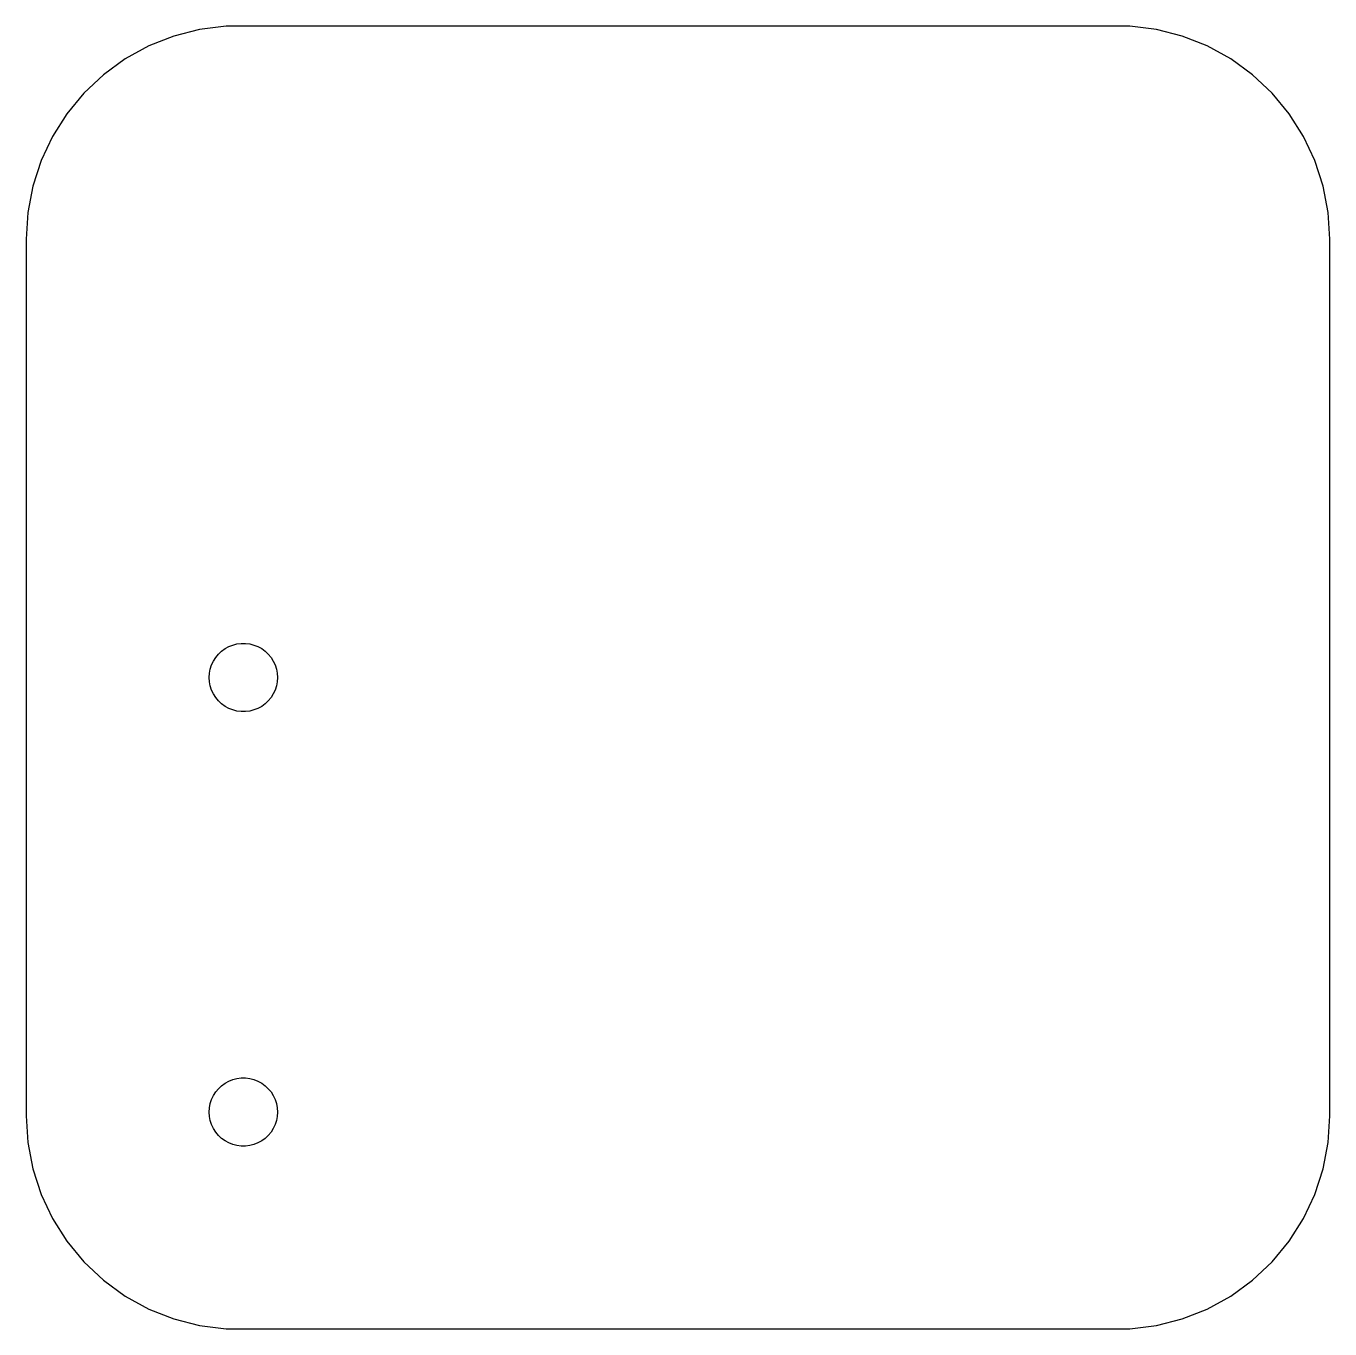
# Model space of a CAD drawing. Header units: metres. Extents: x -15.3 to 15.3, y -15.3 to 15.3.
import ezdxf

# ---------------------------------------------------------------- set-up
doc = ezdxf.new("R2010")
doc.units = ezdxf.units.M

msp = doc.modelspace()

# ---------------------------------------------------------------- linework, layer by layer
for p, q in [((-11.8053, 15.0155), (-12.3891, 14.7844)), ((-11.1971, 15.1717), (-11.8053, 15.0155)), ((-10.5742, 15.2504), (-11.1971, 15.1717)), ((10.5742, 15.2504), (-10.5742, 15.2504)), ((11.1971, 15.1717), (10.5742, 15.2504)), ((11.8053, 15.0155), (11.1971, 15.1717)), ((12.3891, 14.7844), (11.8053, 15.0155)), ((-12.3891, 14.7844), (-12.9394, 14.4819)), ((12.9394, 14.4819), (12.3891, 14.7844)), ((-12.9394, 14.4819), (-13.4474, 14.1128)), ((13.4474, 14.1128), (12.9394, 14.4819)), ((-13.4474, 14.1128), (-13.9051, 13.683)), ((13.9051, 13.683), (13.4474, 14.1128)), ((-13.9051, 13.683), (-14.3053, 13.1992)), ((14.3053, 13.1992), (13.9051, 13.683)), ((-14.3053, 13.1992), (-14.6418, 12.669)), ((14.6418, 12.669), (14.3053, 13.1992)), ((-14.6418, 12.669), (-14.9091, 12.1009)), ((14.9091, 12.1009), (14.6418, 12.669)), ((-14.9091, 12.1009), (-15.1032, 11.5037)), ((15.1032, 11.5037), (14.9091, 12.1009)), ((-15.1032, 11.5037), (-15.2208, 10.8869)), ((15.2208, 10.8869), (15.1032, 11.5037)), ((-15.2208, 10.8869), (-15.2602, 10.2602)), ((15.2602, 10.2602), (15.2208, 10.8869)), ((-15.2602, 10.2602), (-15.2602, -10.2602)), ((15.2602, -10.2602), (15.2602, 10.2602)), ((-10.7567, 0.547623), (-10.6834, 0.616409)), ((-10.6834, 0.616409), (-10.6022, 0.675461)), ((-10.6022, 0.675461), (-10.5141, 0.723846)), ((-10.5141, 0.723846), (-10.4207, 0.760834)), ((-10.4207, 0.760834), (-10.3234, 0.785828)), ((-10.3234, 0.785828), (-10.2237, 0.798416)), ((-10.2237, 0.798416), (-10.1233, 0.798416)), ((-10.1233, 0.798416), (-10.0236, 0.785828)), ((-10.0236, 0.785828), (-9.92628, 0.760834)), ((-9.92628, 0.760834), (-9.83287, 0.723846)), ((-9.83287, 0.723846), (-9.74483, 0.675461)), ((-9.74483, 0.675461), (-9.66356, 0.616409)), ((-9.66356, 0.616409), (-9.59032, 0.547623)), ((-10.9173, 0.294495), (-10.8745, 0.385391)), ((-10.8745, 0.385391), (-10.8207, 0.470215)), ((-10.8207, 0.470215), (-10.7567, 0.547623)), ((-9.59032, 0.547623), (-9.52628, 0.470215)), ((-9.52628, 0.470215), (-9.47244, 0.385391)), ((-9.47244, 0.385391), (-9.42967, 0.294495)), ((-10.9735, 0), (-10.9672, 0.100266)), ((-10.9672, -0.100266), (-10.9735, 0)), ((-10.9672, 0.100266), (-10.9484, 0.198944)), ((-10.9484, 0.198944), (-10.9173, 0.294495)), ((-9.42967, 0.294495), (-9.39862, 0.198944)), ((-9.39862, 0.198944), (-9.37981, 0.100266)), ((-9.37981, 0.100266), (-9.37349, 0)), ((-9.37349, 0), (-9.37981, -0.100266)), ((-10.9484, -0.198944), (-10.9672, -0.100266)), ((-10.9173, -0.294495), (-10.9484, -0.198944)), ((-10.8745, -0.385391), (-10.9173, -0.294495)), ((-9.42967, -0.294495), (-9.47244, -0.385391)), ((-9.39862, -0.198944), (-9.42967, -0.294495)), ((-9.37981, -0.100266), (-9.39862, -0.198944)), ((-10.8207, -0.470215), (-10.8745, -0.385391)), ((-10.7567, -0.547623), (-10.8207, -0.470215)), ((-10.6834, -0.616409), (-10.7567, -0.547623)), ((-9.59032, -0.547623), (-9.66356, -0.616409)), ((-9.52628, -0.470215), (-9.59032, -0.547623)), ((-9.47244, -0.385391), (-9.52628, -0.470215)), ((-10.6022, -0.675461), (-10.6834, -0.616409)), ((-10.5141, -0.723846), (-10.6022, -0.675461)), ((-10.4207, -0.760834), (-10.5141, -0.723846)), ((-10.3234, -0.785828), (-10.4207, -0.760834)), ((-10.2237, -0.798416), (-10.3234, -0.785828)), ((-10.1233, -0.798416), (-10.2237, -0.798416)), ((-10.0236, -0.785828), (-10.1233, -0.798416)), ((-9.92628, -0.760834), (-10.0236, -0.785828)), ((-9.83287, -0.723846), (-9.92628, -0.760834)), ((-9.74483, -0.675461), (-9.83287, -0.723846)), ((-9.66356, -0.616409), (-9.74483, -0.675461)), ((-10.6022, -9.49803), (-10.5141, -9.44963)), ((-10.5141, -9.44963), (-10.4207, -9.41264)), ((-10.4207, -9.41264), (-10.3234, -9.38766)), ((-10.3234, -9.38766), (-10.2237, -9.37508)), ((-10.2237, -9.37508), (-10.1233, -9.37508)), ((-10.1233, -9.37508), (-10.0236, -9.38766)), ((-10.0236, -9.38766), (-9.92628, -9.41264)), ((-9.92628, -9.41264), (-9.83287, -9.44963)), ((-9.83287, -9.44963), (-9.74483, -9.49803)), ((-10.8745, -9.78809), (-10.8207, -9.70326)), ((-10.8207, -9.70326), (-10.7567, -9.62585)), ((-10.7567, -9.62585), (-10.6834, -9.55708)), ((-10.6834, -9.55708), (-10.6022, -9.49803)), ((-9.74483, -9.49803), (-9.66356, -9.55708)), ((-9.66356, -9.55708), (-9.59032, -9.62585)), ((-9.59032, -9.62585), (-9.52628, -9.70326)), ((-9.52628, -9.70326), (-9.47244, -9.78809)), ((-10.9672, -10.0732), (-10.9484, -9.97453)), ((-10.9484, -9.97453), (-10.9173, -9.879)), ((-10.9173, -9.879), (-10.8745, -9.78809)), ((-9.47244, -9.78809), (-9.42967, -9.879)), ((-9.42967, -9.879), (-9.39862, -9.97453)), ((-9.39862, -9.97453), (-9.37981, -10.0732)), ((-15.2602, -10.2602), (-15.2208, -10.8869)), ((-10.9735, -10.1735), (-10.9672, -10.0732)), ((-10.9672, -10.2738), (-10.9735, -10.1735)), ((-10.9484, -10.3725), (-10.9672, -10.2738)), ((-10.9173, -10.468), (-10.9484, -10.3725)), ((-9.39862, -10.3725), (-9.42967, -10.468)), ((-9.37981, -10.2738), (-9.39862, -10.3725)), ((-9.37981, -10.0732), (-9.37349, -10.1735)), ((-9.37349, -10.1735), (-9.37981, -10.2738)), ((15.2208, -10.8869), (15.2602, -10.2602)), ((-10.8745, -10.5589), (-10.9173, -10.468)), ((-10.8207, -10.6437), (-10.8745, -10.5589)), ((-10.7567, -10.7211), (-10.8207, -10.6437)), ((-9.52628, -10.6437), (-9.59032, -10.7211)), ((-9.47244, -10.5589), (-9.52628, -10.6437)), ((-9.42967, -10.468), (-9.47244, -10.5589)), ((-15.2208, -10.8869), (-15.1032, -11.5037)), ((-10.6834, -10.7899), (-10.7567, -10.7211)), ((-10.6022, -10.849), (-10.6834, -10.7899)), ((-10.5141, -10.8974), (-10.6022, -10.849)), ((-10.4207, -10.9343), (-10.5141, -10.8974)), ((-10.3234, -10.9593), (-10.4207, -10.9343)), ((-10.2237, -10.9719), (-10.3234, -10.9593)), ((-10.1233, -10.9719), (-10.2237, -10.9719)), ((-10.0236, -10.9593), (-10.1233, -10.9719)), ((-9.92628, -10.9343), (-10.0236, -10.9593)), ((-9.83287, -10.8974), (-9.92628, -10.9343)), ((-9.74483, -10.849), (-9.83287, -10.8974)), ((-9.66356, -10.7899), (-9.74483, -10.849)), ((-9.59032, -10.7211), (-9.66356, -10.7899)), ((15.1032, -11.5037), (15.2208, -10.8869)), ((-15.1032, -11.5037), (-14.9091, -12.1009)), ((14.9091, -12.1009), (15.1032, -11.5037)), ((-14.9091, -12.1009), (-14.6418, -12.669)), ((14.6418, -12.669), (14.9091, -12.1009)), ((-14.6418, -12.669), (-14.3053, -13.1992)), ((14.3053, -13.1992), (14.6418, -12.669)), ((-14.3053, -13.1992), (-13.9051, -13.683)), ((13.9051, -13.683), (14.3053, -13.1992)), ((-13.9051, -13.683), (-13.4474, -14.1128)), ((13.4474, -14.1128), (13.9051, -13.683)), ((-13.4474, -14.1128), (-12.9394, -14.4819)), ((12.9394, -14.4819), (13.4474, -14.1128)), ((-12.9394, -14.4819), (-12.3891, -14.7844)), ((12.3891, -14.7844), (12.9394, -14.4819)), ((-12.3891, -14.7844), (-11.8053, -15.0155)), ((11.8053, -15.0155), (12.3891, -14.7844)), ((-11.8053, -15.0155), (-11.1971, -15.1717)), ((-11.1971, -15.1717), (-10.5742, -15.2504)), ((-10.5742, -15.2504), (10.5742, -15.2504)), ((10.5742, -15.2504), (11.1971, -15.1717)), ((11.1971, -15.1717), (11.8053, -15.0155))]:
    msp.add_line(p, q)

doc.saveas('drawing.dxf')
